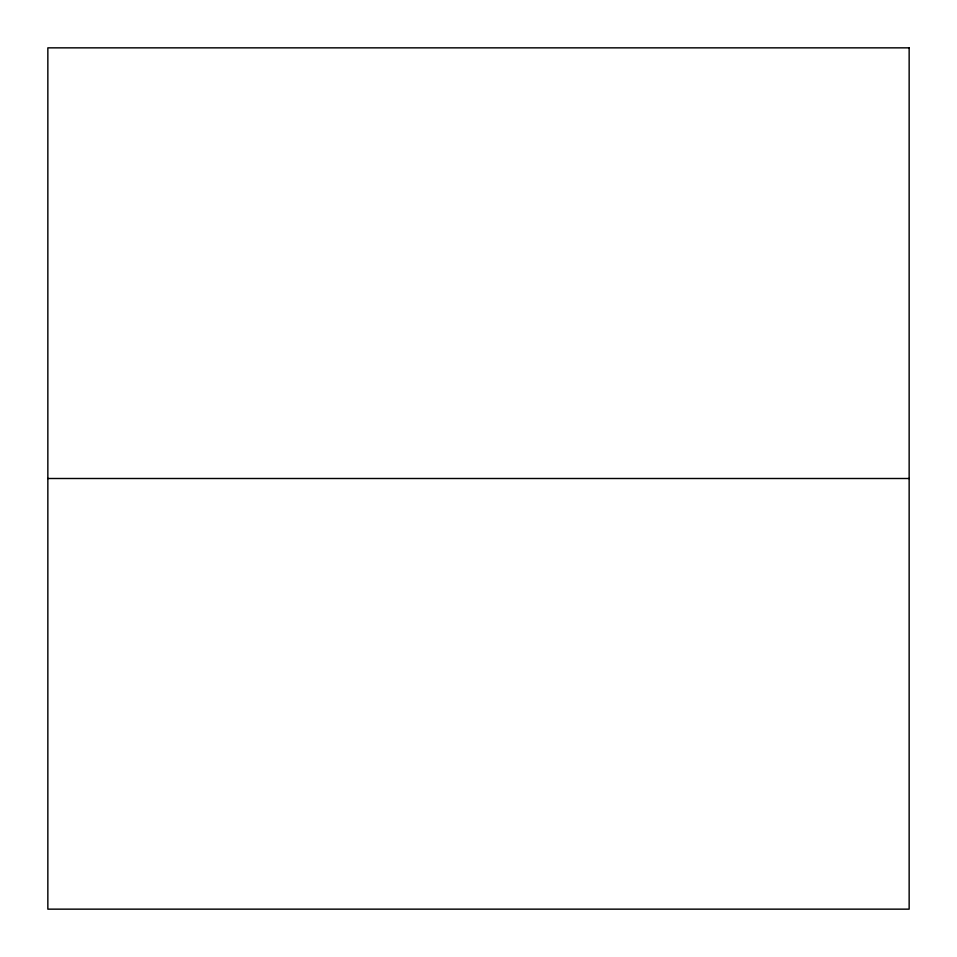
<?xml version="1.0" encoding="UTF-8"?>
<svg xmlns="http://www.w3.org/2000/svg" width="957" height="957" viewBox="0 0 957 957"><rect width="100%" height="100%" fill="white"/><g stroke="black" fill="none" stroke-linecap="round" stroke-linejoin="round"><path stroke-width="1.44" d="M47.85 478.5L909.15 478.5M909.15 47.85L47.85 47.85L47.85 909.15L909.15 909.15L909.15 47.85"/></g></svg>
